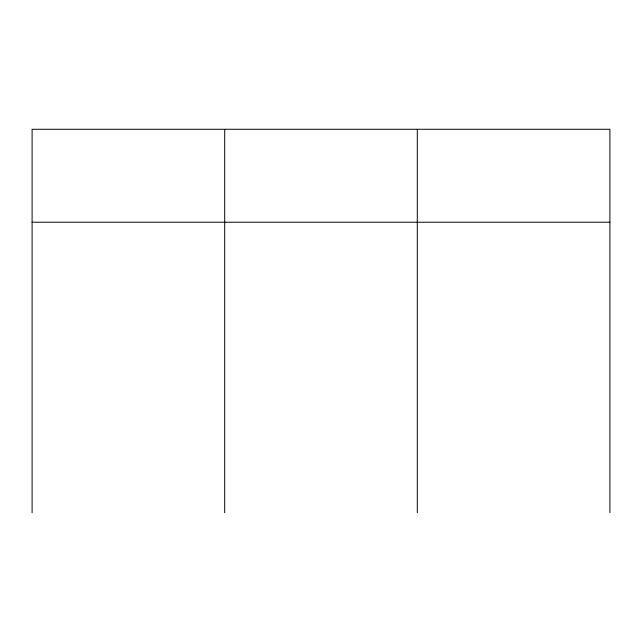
<?xml version="1.0" encoding="UTF-8"?>
<svg xmlns="http://www.w3.org/2000/svg" width="642" height="642" viewBox="0 0 642 642"><rect width="100%" height="100%" fill="white"/><g stroke="black" fill="none" stroke-linecap="round" stroke-linejoin="round"><path stroke-width="0.96" d="M32.1 222.228L609.9 222.228M609.9 512.717L609.9 129.283L32.1 129.283L32.1 512.717M417.3 129.283L417.3 512.717M224.7 129.283L224.7 512.717"/></g></svg>
